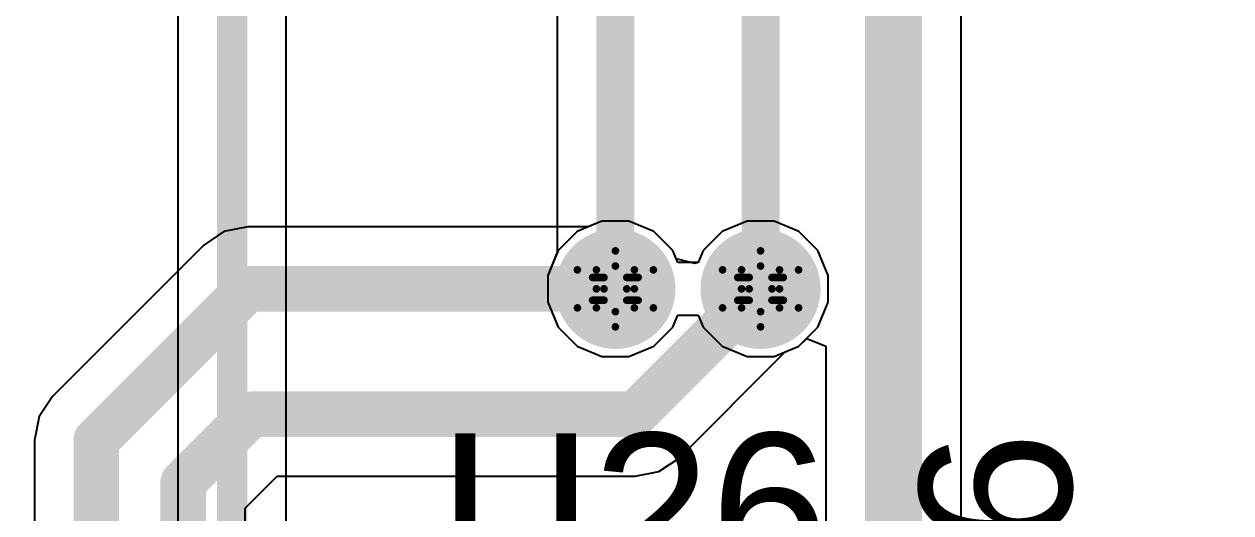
# Model space of a CAD drawing. Header units: inches. Extents: x -2.7 to 10.9, y -2.9 to 7.4.
# Drawn here: x -1.6218 to -1.3042, y -2.173 to -2.0443 of the extents above; entities that cross this region are included whole.
import ezdxf

# ---------------------------------------------------------------- set-up
doc = ezdxf.new("R2010")
doc.units = ezdxf.units.IN
doc.header["$MEASUREMENT"] = 0
for name, color, linetype in [('Board Outline', 216, 'Continuous'), ('Bottom Layer', 5, 'Continuous'), ('Bottom Solder', 6, 'Continuous'), ('Drill Drawing', 1, 'Continuous'), ('Layer 2', 16, 'Continuous'), ('Layer 3', 76, 'Continuous'), ('Top Layer', 1, 'Continuous'), ('Top Overlay', 2, 'Continuous'), ('Top Solder', 216, 'Continuous'), ('Via Holes', 16, 'Continuous')]:
    doc.layers.add(name, color=color, linetype=linetype)
doc.styles.add('Arial', font='', dxfattribs={"height": 0.2})
doc.styles.get('Arial').set_extended_font_data('Arial')

msp = doc.modelspace()

# ---------------------------------------------------------------- hatches: boundary and pattern name
at = {"layer": 'Bottom Layer'}
h = msp.add_hatch(color=5, dxfattribs=at)
edge = h.paths.add_edge_path()
edge.add_arc((-1.46621, -2.114), 0.01181, 0, 360)
h = msp.add_hatch(color=5, dxfattribs=at)
edge = h.paths.add_edge_path()
edge.add_arc((-1.428, -2.114), 0.01181, 0, 360)
at = {"layer": 'Bottom Solder'}
h = msp.add_hatch(color=6, dxfattribs=at)
edge = h.paths.add_edge_path()
edge.add_arc((-1.46621, -2.114), 0.01581, 0, 360)
h = msp.add_hatch(color=6, dxfattribs=at)
edge = h.paths.add_edge_path()
edge.add_arc((-1.428, -2.114), 0.01581, 0, 360)
at = {"layer": 'Layer 2'}
h = msp.add_hatch(color=16, dxfattribs=at)
edge = h.paths.add_edge_path()
edge.add_arc((-1.46621, -2.114), 0.01181, 0, 360)
h = msp.add_hatch(color=16, dxfattribs=at)
edge = h.paths.add_edge_path()
edge.add_arc((-1.428, -2.114), 0.01181, 0, 360)
at = {"layer": 'Layer 3'}
h = msp.add_hatch(color=76, dxfattribs=at)
edge = h.paths.add_edge_path()
edge.add_arc((-1.46621, -2.114), 0.01181, 0, 360)
h = msp.add_hatch(color=76, dxfattribs=at)
edge = h.paths.add_edge_path()
edge.add_arc((-1.428, -2.114), 0.01181, 0, 360)
at = {"layer": 'Top Layer'}
h = msp.add_hatch(color=1, dxfattribs=at)
edge = h.paths.add_edge_path()
edge.add_arc((-1.46621, -2.114), 0.01181, 0, 360)
h = msp.add_hatch(color=1, dxfattribs=at)
edge = h.paths.add_edge_path()
edge.add_arc((-1.428, -2.114), 0.01181, 0, 360)
at = {"layer": 'Top Solder'}
h = msp.add_hatch(color=216, dxfattribs=at)
edge = h.paths.add_edge_path()
edge.add_arc((-1.46621, -2.114), 0.01581, 0, 360)
h = msp.add_hatch(color=216, dxfattribs=at)
edge = h.paths.add_edge_path()
edge.add_arc((-1.428, -2.114), 0.01581, 0, 360)
at = {"layer": 'Via Holes'}
h = msp.add_hatch(color=7, dxfattribs=at)
edge = h.paths.add_edge_path()
edge.add_arc((-1.46621, -2.114), 0.00591, 0, 360)
h = msp.add_hatch(color=7, dxfattribs=at)
edge = h.paths.add_edge_path()
edge.add_arc((-1.428, -2.114), 0.00591, 0, 360)

# ---------------------------------------------------------------- linework, layer by layer
at = {"layer": 'Board Outline'}
msp.add_lwpolyline([(2.84412, -0.24125, 0.005, 0.005, -0.741893), (-2.49969, -1.37795, 0.005, 0.005, 0)], format="xyseb", dxfattribs=at)
at = {"layer": 'Bottom Layer'}
for p, q in [((-1.58138, -1.73042), (-1.58138, -2.33135)), ((-1.55284, -2.32543), (-1.55284, -1.84488)), ((-1.48151, -2.00521), (-1.48151, -2.10438)), ((-1.37516, -2.31271), (-1.37516, -2.0126)), ((-1.48151, -2.10438), (-1.48402, -2.11046)), ((-1.48402, -2.11046), (-1.48402, -2.11754)), ((-1.48402, -2.11754), (-1.48131, -2.12409)), ((-1.45111, -2.12409), (-1.44981, -2.12095)), ((-1.44981, -2.12095), (-1.4444, -2.12095)), ((-1.4444, -2.12095), (-1.4431, -2.12409)), ((-1.48131, -2.12409), (-1.4763, -2.1291)), ((-1.45612, -2.1291), (-1.45111, -2.12409)), ((-1.4431, -2.12409), (-1.43809, -2.1291)), ((-1.41791, -2.1291), (-1.41584, -2.12703)), ((-1.41584, -2.12703), (-1.41084, -2.1291)), ((-1.4763, -2.1291), (-1.46976, -2.13181)), ((-1.46267, -2.13181), (-1.45612, -2.1291)), ((-1.43809, -2.1291), (-1.43154, -2.13181)), ((-1.42446, -2.13181), (-1.41791, -2.1291)), ((-1.41084, -2.1291), (-1.41084, -2.30532)), ((-1.46976, -2.13181), (-1.46267, -2.13181)), ((-1.43154, -2.13181), (-1.42446, -2.13181))]:
    msp.add_line(p, q, dxfattribs=at)
for points in [[(-1.56711, -2.33135, 0.008, 0.008, 0), (-1.56711, -1.72451, 0.008, 0.008, 0)], [(-1.428, -2.114, 0.01, 0.01, 0), (-1.428, -1.997, 0.01, 0.01, 0)], [(-1.393, -2.31271, 0.015, 0.015, 0), (-1.393, -2.00521, 0.015, 0.015, 0)], [(-1.46621, -2.114, 0.01, 0.01, 0), (-1.46621, -2.00521, 0.01, 0.01, 0)]]:
    msp.add_lwpolyline(points, format="xyseb", dxfattribs=at)
for points in [[(-1.46871, -2.114, 0.005, 0.005, 1), (-1.46371, -2.114, 0.005, 0.005, 1)], [(-1.4305, -2.114, 0.005, 0.005, 1), (-1.4255, -2.114, 0.005, 0.005, 1)]]:
    msp.add_lwpolyline(points, format="xyseb", close=True, dxfattribs=at)
at = {"layer": 'Drill Drawing'}
for points in [[(-1.47121, -2.109, 0.002, 0.002, 0), (-1.46621, -2.104, 0.002, 0.002, 0)], [(-1.46621, -2.104, 0.002, 0.002, 0), (-1.46121, -2.109, 0.002, 0.002, 0)], [(-1.433, -2.109, 0.002, 0.002, 0), (-1.428, -2.104, 0.002, 0.002, 0)], [(-1.428, -2.104, 0.002, 0.002, 0), (-1.423, -2.109, 0.002, 0.002, 0)], [(-1.47621, -2.109, 0.002, 0.002, 0), (-1.47121, -2.114, 0.002, 0.002, 0)], [(-1.47621, -2.109, 0.002, 0.002, 0), (-1.47121, -2.109, 0.002, 0.002, 0)], [(-1.46921, -2.111, 0.002, 0.002, 0), (-1.46621, -2.108, 0.002, 0.002, 0)], [(-1.46621, -2.108, 0.002, 0.002, 0), (-1.46321, -2.111, 0.002, 0.002, 0)], [(-1.46121, -2.109, 0.002, 0.002, 0), (-1.45621, -2.109, 0.002, 0.002, 0)], [(-1.46121, -2.114, 0.002, 0.002, 0), (-1.45621, -2.109, 0.002, 0.002, 0)], [(-1.438, -2.109, 0.002, 0.002, 0), (-1.433, -2.114, 0.002, 0.002, 0)], [(-1.438, -2.109, 0.002, 0.002, 0), (-1.433, -2.109, 0.002, 0.002, 0)], [(-1.431, -2.111, 0.002, 0.002, 0), (-1.428, -2.108, 0.002, 0.002, 0)], [(-1.428, -2.108, 0.002, 0.002, 0), (-1.425, -2.111, 0.002, 0.002, 0)], [(-1.423, -2.109, 0.002, 0.002, 0), (-1.418, -2.109, 0.002, 0.002, 0)], [(-1.423, -2.114, 0.002, 0.002, 0), (-1.418, -2.109, 0.002, 0.002, 0)], [(-1.47221, -2.111, 0.002, 0.002, 0), (-1.46921, -2.114, 0.002, 0.002, 0)], [(-1.47221, -2.111, 0.002, 0.002, 0), (-1.46921, -2.111, 0.002, 0.002, 0)], [(-1.46321, -2.111, 0.002, 0.002, 0), (-1.46021, -2.111, 0.002, 0.002, 0)], [(-1.46321, -2.114, 0.002, 0.002, 0), (-1.46021, -2.111, 0.002, 0.002, 0)], [(-1.434, -2.111, 0.002, 0.002, 0), (-1.431, -2.114, 0.002, 0.002, 0)], [(-1.434, -2.111, 0.002, 0.002, 0), (-1.431, -2.111, 0.002, 0.002, 0)], [(-1.425, -2.111, 0.002, 0.002, 0), (-1.422, -2.111, 0.002, 0.002, 0)], [(-1.425, -2.114, 0.002, 0.002, 0), (-1.422, -2.111, 0.002, 0.002, 0)], [(-1.47621, -2.119, 0.002, 0.002, 0), (-1.47121, -2.114, 0.002, 0.002, 0)], [(-1.47221, -2.117, 0.002, 0.002, 0), (-1.46921, -2.114, 0.002, 0.002, 0)], [(-1.46321, -2.114, 0.002, 0.002, 0), (-1.46021, -2.117, 0.002, 0.002, 0)], [(-1.46121, -2.114, 0.002, 0.002, 0), (-1.45621, -2.119, 0.002, 0.002, 0)], [(-1.438, -2.119, 0.002, 0.002, 0), (-1.433, -2.114, 0.002, 0.002, 0)], [(-1.434, -2.117, 0.002, 0.002, 0), (-1.431, -2.114, 0.002, 0.002, 0)], [(-1.425, -2.114, 0.002, 0.002, 0), (-1.422, -2.117, 0.002, 0.002, 0)], [(-1.423, -2.114, 0.002, 0.002, 0), (-1.418, -2.119, 0.002, 0.002, 0)], [(-1.47621, -2.119, 0.002, 0.002, 0), (-1.47121, -2.119, 0.002, 0.002, 0)], [(-1.47221, -2.117, 0.002, 0.002, 0), (-1.46921, -2.117, 0.002, 0.002, 0)], [(-1.47121, -2.119, 0.002, 0.002, 0), (-1.46621, -2.124, 0.002, 0.002, 0)], [(-1.46921, -2.117, 0.002, 0.002, 0), (-1.46621, -2.12, 0.002, 0.002, 0)], [(-1.46621, -2.12, 0.002, 0.002, 0), (-1.46321, -2.117, 0.002, 0.002, 0)], [(-1.46621, -2.124, 0.002, 0.002, 0), (-1.46121, -2.119, 0.002, 0.002, 0)], [(-1.46321, -2.117, 0.002, 0.002, 0), (-1.46021, -2.117, 0.002, 0.002, 0)], [(-1.46121, -2.119, 0.002, 0.002, 0), (-1.45621, -2.119, 0.002, 0.002, 0)], [(-1.438, -2.119, 0.002, 0.002, 0), (-1.433, -2.119, 0.002, 0.002, 0)], [(-1.434, -2.117, 0.002, 0.002, 0), (-1.431, -2.117, 0.002, 0.002, 0)], [(-1.433, -2.119, 0.002, 0.002, 0), (-1.428, -2.124, 0.002, 0.002, 0)], [(-1.431, -2.117, 0.002, 0.002, 0), (-1.428, -2.12, 0.002, 0.002, 0)], [(-1.428, -2.12, 0.002, 0.002, 0), (-1.425, -2.117, 0.002, 0.002, 0)], [(-1.428, -2.124, 0.002, 0.002, 0), (-1.423, -2.119, 0.002, 0.002, 0)], [(-1.425, -2.117, 0.002, 0.002, 0), (-1.422, -2.117, 0.002, 0.002, 0)], [(-1.423, -2.119, 0.002, 0.002, 0), (-1.418, -2.119, 0.002, 0.002, 0)]]:
    msp.add_lwpolyline(points, format="xyseb", dxfattribs=at)
for points in [[(-1.46671, -2.104, 0.001, 0.001, 1), (-1.46571, -2.104, 0.001, 0.001, 1)], [(-1.46671, -2.104, 0.001, 0.001, 1), (-1.46571, -2.104, 0.001, 0.001, 1)], [(-1.4285, -2.104, 0.001, 0.001, 1), (-1.4275, -2.104, 0.001, 0.001, 1)], [(-1.4285, -2.104, 0.001, 0.001, 1), (-1.4275, -2.104, 0.001, 0.001, 1)], [(-1.47671, -2.109, 0.001, 0.001, 1), (-1.47571, -2.109, 0.001, 0.001, 1)], [(-1.47671, -2.109, 0.001, 0.001, 1), (-1.47571, -2.109, 0.001, 0.001, 1)], [(-1.47171, -2.109, 0.001, 0.001, 1), (-1.47071, -2.109, 0.001, 0.001, 1)], [(-1.47171, -2.109, 0.001, 0.001, 1), (-1.47071, -2.109, 0.001, 0.001, 1)], [(-1.46671, -2.108, 0.001, 0.001, 1), (-1.46571, -2.108, 0.001, 0.001, 1)], [(-1.46671, -2.108, 0.001, 0.001, 1), (-1.46571, -2.108, 0.001, 0.001, 1)], [(-1.46171, -2.109, 0.001, 0.001, 1), (-1.46071, -2.109, 0.001, 0.001, 1)], [(-1.46171, -2.109, 0.001, 0.001, 1), (-1.46071, -2.109, 0.001, 0.001, 1)], [(-1.45671, -2.109, 0.001, 0.001, 1), (-1.45571, -2.109, 0.001, 0.001, 1)], [(-1.45671, -2.109, 0.001, 0.001, 1), (-1.45571, -2.109, 0.001, 0.001, 1)], [(-1.4385, -2.109, 0.001, 0.001, 1), (-1.4375, -2.109, 0.001, 0.001, 1)], [(-1.4385, -2.109, 0.001, 0.001, 1), (-1.4375, -2.109, 0.001, 0.001, 1)], [(-1.4335, -2.109, 0.001, 0.001, 1), (-1.4325, -2.109, 0.001, 0.001, 1)], [(-1.4335, -2.109, 0.001, 0.001, 1), (-1.4325, -2.109, 0.001, 0.001, 1)], [(-1.4285, -2.108, 0.001, 0.001, 1), (-1.4275, -2.108, 0.001, 0.001, 1)], [(-1.4285, -2.108, 0.001, 0.001, 1), (-1.4275, -2.108, 0.001, 0.001, 1)], [(-1.4235, -2.109, 0.001, 0.001, 1), (-1.4225, -2.109, 0.001, 0.001, 1)], [(-1.4235, -2.109, 0.001, 0.001, 1), (-1.4225, -2.109, 0.001, 0.001, 1)], [(-1.4185, -2.109, 0.001, 0.001, 1), (-1.4175, -2.109, 0.001, 0.001, 1)], [(-1.4185, -2.109, 0.001, 0.001, 1), (-1.4175, -2.109, 0.001, 0.001, 1)], [(-1.47271, -2.111, 0.001, 0.001, 1), (-1.47171, -2.111, 0.001, 0.001, 1)], [(-1.47271, -2.111, 0.001, 0.001, 1), (-1.47171, -2.111, 0.001, 0.001, 1)], [(-1.46971, -2.111, 0.001, 0.001, 1), (-1.46871, -2.111, 0.001, 0.001, 1)], [(-1.46971, -2.111, 0.001, 0.001, 1), (-1.46871, -2.111, 0.001, 0.001, 1)], [(-1.46371, -2.111, 0.001, 0.001, 1), (-1.46271, -2.111, 0.001, 0.001, 1)], [(-1.46371, -2.111, 0.001, 0.001, 1), (-1.46271, -2.111, 0.001, 0.001, 1)], [(-1.46071, -2.111, 0.001, 0.001, 1), (-1.45971, -2.111, 0.001, 0.001, 1)], [(-1.46071, -2.111, 0.001, 0.001, 1), (-1.45971, -2.111, 0.001, 0.001, 1)], [(-1.4345, -2.111, 0.001, 0.001, 1), (-1.4335, -2.111, 0.001, 0.001, 1)], [(-1.4345, -2.111, 0.001, 0.001, 1), (-1.4335, -2.111, 0.001, 0.001, 1)], [(-1.4315, -2.111, 0.001, 0.001, 1), (-1.4305, -2.111, 0.001, 0.001, 1)], [(-1.4315, -2.111, 0.001, 0.001, 1), (-1.4305, -2.111, 0.001, 0.001, 1)], [(-1.4255, -2.111, 0.001, 0.001, 1), (-1.4245, -2.111, 0.001, 0.001, 1)], [(-1.4255, -2.111, 0.001, 0.001, 1), (-1.4245, -2.111, 0.001, 0.001, 1)], [(-1.4225, -2.111, 0.001, 0.001, 1), (-1.4215, -2.111, 0.001, 0.001, 1)], [(-1.4225, -2.111, 0.001, 0.001, 1), (-1.4215, -2.111, 0.001, 0.001, 1)], [(-1.47171, -2.114, 0.001, 0.001, 1), (-1.47071, -2.114, 0.001, 0.001, 1)], [(-1.47171, -2.114, 0.001, 0.001, 1), (-1.47071, -2.114, 0.001, 0.001, 1)], [(-1.46971, -2.114, 0.001, 0.001, 1), (-1.46871, -2.114, 0.001, 0.001, 1)], [(-1.46971, -2.114, 0.001, 0.001, 1), (-1.46871, -2.114, 0.001, 0.001, 1)], [(-1.46371, -2.114, 0.001, 0.001, 1), (-1.46271, -2.114, 0.001, 0.001, 1)], [(-1.46371, -2.114, 0.001, 0.001, 1), (-1.46271, -2.114, 0.001, 0.001, 1)], [(-1.46171, -2.114, 0.001, 0.001, 1), (-1.46071, -2.114, 0.001, 0.001, 1)], [(-1.46171, -2.114, 0.001, 0.001, 1), (-1.46071, -2.114, 0.001, 0.001, 1)], [(-1.4335, -2.114, 0.001, 0.001, 1), (-1.4325, -2.114, 0.001, 0.001, 1)], [(-1.4335, -2.114, 0.001, 0.001, 1), (-1.4325, -2.114, 0.001, 0.001, 1)], [(-1.4315, -2.114, 0.001, 0.001, 1), (-1.4305, -2.114, 0.001, 0.001, 1)], [(-1.4315, -2.114, 0.001, 0.001, 1), (-1.4305, -2.114, 0.001, 0.001, 1)], [(-1.4255, -2.114, 0.001, 0.001, 1), (-1.4245, -2.114, 0.001, 0.001, 1)], [(-1.4255, -2.114, 0.001, 0.001, 1), (-1.4245, -2.114, 0.001, 0.001, 1)], [(-1.4235, -2.114, 0.001, 0.001, 1), (-1.4225, -2.114, 0.001, 0.001, 1)], [(-1.4235, -2.114, 0.001, 0.001, 1), (-1.4225, -2.114, 0.001, 0.001, 1)], [(-1.47671, -2.119, 0.001, 0.001, 1), (-1.47571, -2.119, 0.001, 0.001, 1)], [(-1.47671, -2.119, 0.001, 0.001, 1), (-1.47571, -2.119, 0.001, 0.001, 1)], [(-1.47271, -2.117, 0.001, 0.001, 1), (-1.47171, -2.117, 0.001, 0.001, 1)], [(-1.47271, -2.117, 0.001, 0.001, 1), (-1.47171, -2.117, 0.001, 0.001, 1)], [(-1.47171, -2.119, 0.001, 0.001, 1), (-1.47071, -2.119, 0.001, 0.001, 1)], [(-1.47171, -2.119, 0.001, 0.001, 1), (-1.47071, -2.119, 0.001, 0.001, 1)], [(-1.46971, -2.117, 0.001, 0.001, 1), (-1.46871, -2.117, 0.001, 0.001, 1)], [(-1.46971, -2.117, 0.001, 0.001, 1), (-1.46871, -2.117, 0.001, 0.001, 1)], [(-1.46371, -2.117, 0.001, 0.001, 1), (-1.46271, -2.117, 0.001, 0.001, 1)], [(-1.46371, -2.117, 0.001, 0.001, 1), (-1.46271, -2.117, 0.001, 0.001, 1)], [(-1.46171, -2.119, 0.001, 0.001, 1), (-1.46071, -2.119, 0.001, 0.001, 1)], [(-1.46171, -2.119, 0.001, 0.001, 1), (-1.46071, -2.119, 0.001, 0.001, 1)], [(-1.46071, -2.117, 0.001, 0.001, 1), (-1.45971, -2.117, 0.001, 0.001, 1)], [(-1.46071, -2.117, 0.001, 0.001, 1), (-1.45971, -2.117, 0.001, 0.001, 1)], [(-1.45671, -2.119, 0.001, 0.001, 1), (-1.45571, -2.119, 0.001, 0.001, 1)], [(-1.45671, -2.119, 0.001, 0.001, 1), (-1.45571, -2.119, 0.001, 0.001, 1)], [(-1.4385, -2.119, 0.001, 0.001, 1), (-1.4375, -2.119, 0.001, 0.001, 1)], [(-1.4385, -2.119, 0.001, 0.001, 1), (-1.4375, -2.119, 0.001, 0.001, 1)], [(-1.4345, -2.117, 0.001, 0.001, 1), (-1.4335, -2.117, 0.001, 0.001, 1)], [(-1.4345, -2.117, 0.001, 0.001, 1), (-1.4335, -2.117, 0.001, 0.001, 1)], [(-1.4335, -2.119, 0.001, 0.001, 1), (-1.4325, -2.119, 0.001, 0.001, 1)], [(-1.4335, -2.119, 0.001, 0.001, 1), (-1.4325, -2.119, 0.001, 0.001, 1)], [(-1.4315, -2.117, 0.001, 0.001, 1), (-1.4305, -2.117, 0.001, 0.001, 1)], [(-1.4315, -2.117, 0.001, 0.001, 1), (-1.4305, -2.117, 0.001, 0.001, 1)], [(-1.4255, -2.117, 0.001, 0.001, 1), (-1.4245, -2.117, 0.001, 0.001, 1)], [(-1.4255, -2.117, 0.001, 0.001, 1), (-1.4245, -2.117, 0.001, 0.001, 1)], [(-1.4235, -2.119, 0.001, 0.001, 1), (-1.4225, -2.119, 0.001, 0.001, 1)], [(-1.4235, -2.119, 0.001, 0.001, 1), (-1.4225, -2.119, 0.001, 0.001, 1)], [(-1.4225, -2.117, 0.001, 0.001, 1), (-1.4215, -2.117, 0.001, 0.001, 1)], [(-1.4225, -2.117, 0.001, 0.001, 1), (-1.4215, -2.117, 0.001, 0.001, 1)], [(-1.4185, -2.119, 0.001, 0.001, 1), (-1.4175, -2.119, 0.001, 0.001, 1)], [(-1.4185, -2.119, 0.001, 0.001, 1), (-1.4175, -2.119, 0.001, 0.001, 1)], [(-1.46671, -2.12, 0.001, 0.001, 1), (-1.46571, -2.12, 0.001, 0.001, 1)], [(-1.46671, -2.12, 0.001, 0.001, 1), (-1.46571, -2.12, 0.001, 0.001, 1)], [(-1.4285, -2.12, 0.001, 0.001, 1), (-1.4275, -2.12, 0.001, 0.001, 1)], [(-1.4285, -2.12, 0.001, 0.001, 1), (-1.4275, -2.12, 0.001, 0.001, 1)], [(-1.46671, -2.124, 0.001, 0.001, 1), (-1.46571, -2.124, 0.001, 0.001, 1)], [(-1.46671, -2.124, 0.001, 0.001, 1), (-1.46571, -2.124, 0.001, 0.001, 1)], [(-1.4285, -2.124, 0.001, 0.001, 1), (-1.4275, -2.124, 0.001, 0.001, 1)], [(-1.4285, -2.124, 0.001, 0.001, 1), (-1.4275, -2.124, 0.001, 0.001, 1)]]:
    msp.add_lwpolyline(points, format="xyseb", close=True, dxfattribs=at)
at = {"layer": 'Layer 2'}
for p, q in [((-1.46976, -2.09619), (-1.4763, -2.0989)), ((-1.46267, -2.09619), (-1.46976, -2.09619)), ((-1.45612, -2.0989), (-1.46267, -2.09619)), ((-1.43154, -2.09619), (-1.43809, -2.0989)), ((-1.42446, -2.09619), (-1.43154, -2.09619)), ((-1.41791, -2.0989), (-1.42446, -2.09619)), ((-1.4763, -2.0989), (-1.48131, -2.10391)), ((-1.45111, -2.10391), (-1.45612, -2.0989)), ((-1.43809, -2.0989), (-1.4431, -2.10391)), ((-1.4129, -2.10391), (-1.41791, -2.0989)), ((-1.48131, -2.10391), (-1.48402, -2.11046)), ((-1.44981, -2.10705), (-1.45111, -2.10391)), ((-1.4431, -2.10391), (-1.4444, -2.10705)), ((-1.41019, -2.11046), (-1.4129, -2.10391)), ((-1.4444, -2.10705), (-1.44981, -2.10705)), ((-1.48402, -2.11046), (-1.48402, -2.11754)), ((-1.41019, -2.11754), (-1.41019, -2.11046)), ((-1.48402, -2.11754), (-1.48131, -2.12409)), ((-1.4129, -2.12409), (-1.41019, -2.11754)), ((-1.45111, -2.12409), (-1.44981, -2.12095)), ((-1.44981, -2.12095), (-1.4444, -2.12095)), ((-1.4444, -2.12095), (-1.4431, -2.12409)), ((-1.48131, -2.12409), (-1.4763, -2.1291)), ((-1.45612, -2.1291), (-1.45111, -2.12409)), ((-1.4431, -2.12409), (-1.43809, -2.1291)), ((-1.41791, -2.1291), (-1.4129, -2.12409)), ((-1.4763, -2.1291), (-1.46976, -2.13181)), ((-1.46267, -2.13181), (-1.45612, -2.1291)), ((-1.43809, -2.1291), (-1.43154, -2.13181)), ((-1.42446, -2.13181), (-1.41791, -2.1291)), ((-1.46976, -2.13181), (-1.46267, -2.13181)), ((-1.43154, -2.13181), (-1.42446, -2.13181))]:
    msp.add_line(p, q, dxfattribs=at)
at = {"layer": 'Layer 3'}
for p, q in [((-1.46976, -2.09619), (-1.4763, -2.0989)), ((-1.46267, -2.09619), (-1.46976, -2.09619)), ((-1.45612, -2.0989), (-1.46267, -2.09619)), ((-1.43154, -2.09619), (-1.43809, -2.0989)), ((-1.42446, -2.09619), (-1.43154, -2.09619)), ((-1.41791, -2.0989), (-1.42446, -2.09619)), ((-1.4763, -2.0989), (-1.48131, -2.10391)), ((-1.45111, -2.10391), (-1.45612, -2.0989)), ((-1.43809, -2.0989), (-1.4431, -2.10391)), ((-1.4129, -2.10391), (-1.41791, -2.0989)), ((-1.48131, -2.10391), (-1.48402, -2.11046)), ((-1.44981, -2.10705), (-1.45111, -2.10391)), ((-1.4431, -2.10391), (-1.4444, -2.10705)), ((-1.41019, -2.11046), (-1.4129, -2.10391)), ((-1.4444, -2.10705), (-1.44981, -2.10705)), ((-1.48402, -2.11046), (-1.48402, -2.11754)), ((-1.41019, -2.11754), (-1.41019, -2.11046)), ((-1.48402, -2.11754), (-1.48131, -2.12409)), ((-1.4129, -2.12409), (-1.41019, -2.11754)), ((-1.45111, -2.12409), (-1.44981, -2.12095)), ((-1.44981, -2.12095), (-1.4444, -2.12095)), ((-1.4444, -2.12095), (-1.4431, -2.12409)), ((-1.48131, -2.12409), (-1.4763, -2.1291)), ((-1.45612, -2.1291), (-1.45111, -2.12409)), ((-1.4431, -2.12409), (-1.43809, -2.1291)), ((-1.41791, -2.1291), (-1.4129, -2.12409)), ((-1.4763, -2.1291), (-1.46976, -2.13181)), ((-1.46267, -2.13181), (-1.45612, -2.1291)), ((-1.43809, -2.1291), (-1.43154, -2.13181)), ((-1.42446, -2.13181), (-1.41791, -2.1291)), ((-1.46976, -2.13181), (-1.46267, -2.13181)), ((-1.43154, -2.13181), (-1.42446, -2.13181))]:
    msp.add_line(p, q, dxfattribs=at)
at = {"layer": 'Top Layer'}
for p, q in [((-1.46976, -2.09619), (-1.47337, -2.09769)), ((-1.46267, -2.09619), (-1.46976, -2.09619)), ((-1.45612, -2.0989), (-1.46267, -2.09619)), ((-1.43154, -2.09619), (-1.43809, -2.0989)), ((-1.42446, -2.09619), (-1.43154, -2.09619)), ((-1.41791, -2.0989), (-1.42446, -2.09619)), ((-1.56924, -2.09893), (-1.57454, -2.10246)), ((-1.563, -2.09769), (-1.56924, -2.09893)), ((-1.47337, -2.09769), (-1.563, -2.09769)), ((-1.45111, -2.10391), (-1.45612, -2.0989)), ((-1.43809, -2.0989), (-1.4431, -2.10391)), ((-1.4129, -2.10391), (-1.41791, -2.0989)), ((-1.57454, -2.10246), (-1.61438, -2.14231)), ((-1.45022, -2.10608), (-1.45111, -2.10391)), ((-1.4431, -2.10391), (-1.4444, -2.10705)), ((-1.41019, -2.11046), (-1.4129, -2.10391)), ((-1.44534, -2.10733), (-1.45022, -2.10608)), ((-1.4444, -2.10705), (-1.44534, -2.10733)), ((-1.41019, -2.11754), (-1.41019, -2.11046)), ((-1.4129, -2.12409), (-1.41019, -2.11754)), ((-1.41791, -2.1291), (-1.4129, -2.12409)), ((-1.44946, -2.15854), (-1.42153, -2.1306)), ((-1.42153, -2.1306), (-1.41791, -2.1291)), ((-1.61438, -2.14231), (-1.61792, -2.1476)), ((-1.61792, -2.1476), (-1.61916, -2.15385)), ((-1.61916, -2.15385), (-1.61916, -2.24177)), ((-1.45476, -2.16207), (-1.44946, -2.15854)), ((-1.461, -2.16331), (-1.45476, -2.16207)), ((-1.56369, -2.17176), (-1.55524, -2.16331)), ((-1.55524, -2.16331), (-1.461, -2.16331)), ((-1.56369, -2.2044), (-1.56369, -2.17176))]:
    msp.add_line(p, q, dxfattribs=at)
for points in [[(-1.60285, -2.15385, 0.012, 0.012, 0), (-1.563, -2.114, 0.012, 0.012, 0)], [(-1.563, -2.114, 0.012, 0.012, 0), (-1.46621, -2.114, 0.012, 0.012, 0)], [(-1.461, -2.147, 0.012, 0.012, 0), (-1.428, -2.114, 0.012, 0.012, 0)], [(-1.58, -2.165, 0.012, 0.012, 0), (-1.562, -2.147, 0.012, 0.012, 0)], [(-1.562, -2.147, 0.012, 0.012, 0), (-1.461, -2.147, 0.012, 0.012, 0)], [(-1.60285, -2.24177, 0.012, 0.012, 0), (-1.60285, -2.15385, 0.012, 0.012, 0)], [(-1.58, -2.21116, 0.012, 0.012, 0), (-1.58, -2.165, 0.012, 0.012, 0)]]:
    msp.add_lwpolyline(points, format="xyseb", dxfattribs=at)
for points in [[(-1.566, -2.114, 0.006, 0.006, 1), (-1.56, -2.114, 0.006, 0.006, 1)], [(-1.566, -2.114, 0.006, 0.006, 1), (-1.56, -2.114, 0.006, 0.006, 1)], [(-1.46921, -2.114, 0.006, 0.006, 1), (-1.46321, -2.114, 0.006, 0.006, 1)], [(-1.431, -2.114, 0.006, 0.006, 1), (-1.425, -2.114, 0.006, 0.006, 1)], [(-1.565, -2.147, 0.006, 0.006, 1), (-1.559, -2.147, 0.006, 0.006, 1)], [(-1.565, -2.147, 0.006, 0.006, 1), (-1.559, -2.147, 0.006, 0.006, 1)], [(-1.464, -2.147, 0.006, 0.006, 1), (-1.458, -2.147, 0.006, 0.006, 1)], [(-1.464, -2.147, 0.006, 0.006, 1), (-1.458, -2.147, 0.006, 0.006, 1)], [(-1.60585, -2.15385, 0.006, 0.006, 1), (-1.59985, -2.15385, 0.006, 0.006, 1)], [(-1.60585, -2.15385, 0.006, 0.006, 1), (-1.59985, -2.15385, 0.006, 0.006, 1)], [(-1.583, -2.165, 0.006, 0.006, 1), (-1.577, -2.165, 0.006, 0.006, 1)], [(-1.583, -2.165, 0.006, 0.006, 1), (-1.577, -2.165, 0.006, 0.006, 1)]]:
    msp.add_lwpolyline(points, format="xyseb", close=True, dxfattribs=at)

# ---------------------------------------------------------------- texts
at = {"layer": 'Top Overlay', "style": 'Arial'}
msp.add_text('U26', height=0.04, dxfattribs=at).set_placement((-1.51261, -2.19199))
msp.add_text('C116', height=0.04, rotation=90, dxfattribs=at).set_placement((-1.34615, -2.2851))

doc.saveas('drawing.dxf')
